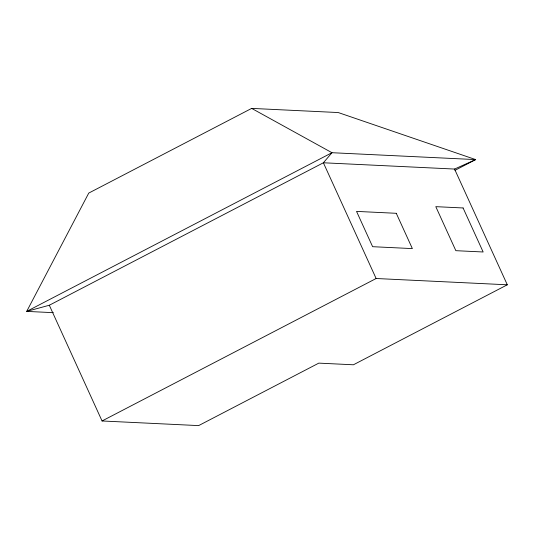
<?xml version="1.0" encoding="UTF-8"?>
<svg xmlns="http://www.w3.org/2000/svg" width="534" height="534" viewBox="0 0 534 534"><rect width="100%" height="100%" fill="white"/><g stroke="black" fill="none" stroke-linecap="round" stroke-linejoin="round"><path stroke-width="0.8" d="M455.008 170.326L475.661 159.593L338.256 112.547L251.668 108.395L88.751 193.081L26.7 311.395L53.347 312.67M251.668 108.395L331.974 152.711L26.7 311.395L49.308 305.241L323.384 162.777L331.974 152.711L475.661 159.593L454.554 169.058L323.384 162.777L376.13 278.508L507.3 284.796L454.554 169.058M49.308 305.241L102.054 420.972L376.13 278.508M507.3 284.796L353.408 364.789L318.811 363.127L198.628 425.605L102.054 420.972M463.091 207.966L435.797 206.658L455.856 250.68L483.15 251.988L463.091 207.966M396.275 213.3L356.538 211.397L372.625 246.695L412.361 248.597L396.275 213.3"/></g></svg>
